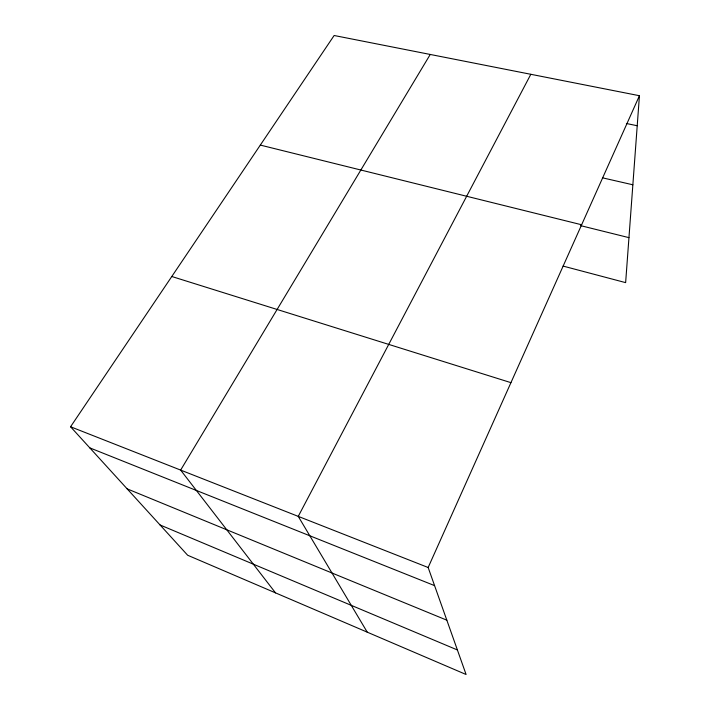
<?xml version="1.0" encoding="UTF-8"?>
<svg xmlns="http://www.w3.org/2000/svg" width="710" height="710" viewBox="0 0 710 710"><rect width="100%" height="100%" fill="white"/><g stroke="black" fill="none" stroke-linecap="round" stroke-linejoin="round"><path stroke-width="1.06" d="M639.435 95.717L428.157 567.503L466.097 674.5L187.662 555.247L70.565 426.763L334.135 35.5L639.435 95.717L625.634 282.633L563.057 266.072M530.823 74.301L298.253 516.374L367.256 632.175M430.251 54.457L180.642 470.091L275.524 592.885M626.397 123.496L637.216 125.741M602.763 177.891L632.859 184.786M260.313 145.088L581.641 224.777M580.576 225.629L628.953 237.646M171.793 276.501L510.943 382.654M70.565 426.763L428.157 567.503M89.806 447.877L434.582 585.626M127.152 488.853L446.83 620.176M160.052 524.956L457.391 649.961"/></g></svg>
